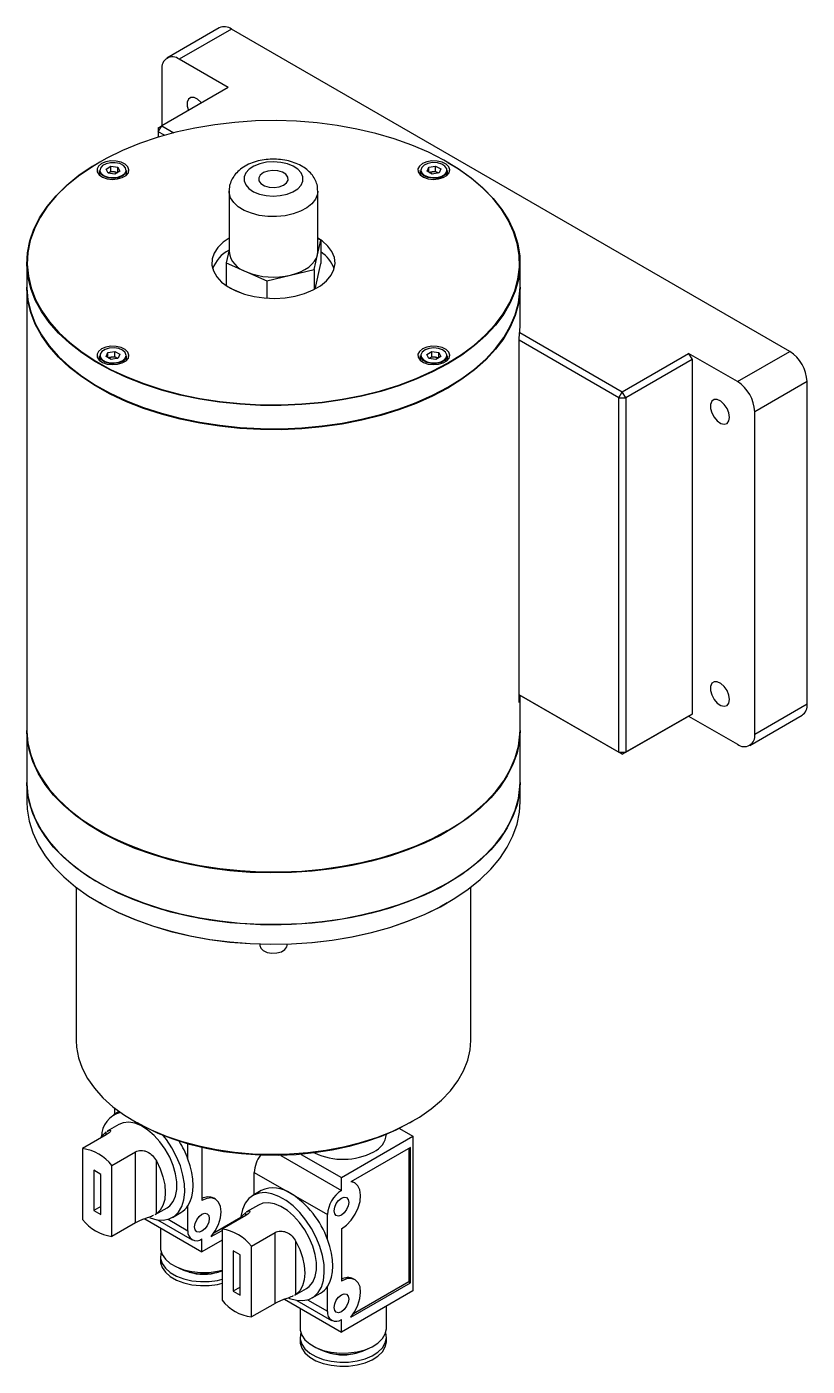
# Model space of a CAD drawing. Header units: millimetres. Extents: x 99 to 894, y 177 to 687.
# Drawn here: x 735.7 to 893.9, y 342.7 to 614.2 of the extents above; entities that cross this region are included whole.
import ezdxf

# ---------------------------------------------------------------- set-up
doc = ezdxf.new("R2010")
doc.units = ezdxf.units.MM

msp = doc.modelspace()

# ---------------------------------------------------------------- linework, layer by layer
at = {"color": 7, "linetype": 'Continuous', "lineweight": 25}
for p, q in [((774.717, 613.931), (764.111, 607.808)), ((777.217, 613.683), (766.611, 607.56)), ((890.354, 548.371), (777.217, 613.683)), ((763.075, 605.519), (763.075, 594.09)), ((776.51, 601.845), (766.611, 607.56)), ((776.51, 601.845), (763.075, 594.09)), ((762.368, 592.865), (763.075, 594.09)), ((762.368, 593.681), (763.075, 594.09)), ((762.368, 593.681), (762.368, 592.865)), ((763.592, 592.158), (762.368, 592.865)), ((762.368, 592.865), (762.368, 591.797)), ((763.075, 594.09), (765.519, 592.679)), ((750.412, 586.7), (750.341, 586.659)), ((821.064, 586.659), (820.993, 586.7)), ((750.426, 585.03), (750.426, 584.111)), ((751.774, 585.31), (752.773, 585.911)), ((752.177, 584.51), (751.774, 585.31)), ((753.579, 584.311), (752.177, 584.51)), ((752.202, 584.506), (752.273, 584.549)), ((752.273, 584.549), (752.207, 584.506)), ((752.273, 584.549), (752.773, 584.85)), ((752.773, 585.911), (754.174, 585.713)), ((752.773, 584.85), (752.773, 585.911)), ((752.773, 584.85), (753.474, 584.751)), ((753.474, 584.751), (754.149, 584.655)), ((754.577, 584.913), (753.579, 584.311)), ((754.174, 585.713), (754.577, 584.913)), ((754.174, 584.67), (754.174, 585.713)), ((755.926, 584.111), (755.926, 585.03)), ((815.479, 585.03), (815.479, 584.111)), ((816.843, 584.879), (817.188, 585.688)), ((817.885, 584.302), (816.843, 584.879)), ((817.188, 585.688), (818.574, 585.92)), ((817.188, 584.688), (817.188, 585.688)), ((817.273, 584.641), (817.881, 584.743)), ((817.881, 584.743), (818.574, 584.859)), ((819.271, 584.535), (817.885, 584.302)), ((818.574, 585.92), (819.615, 585.344)), ((818.574, 584.859), (818.574, 585.92)), ((818.574, 584.859), (819.094, 584.571)), ((819.179, 584.519), (819.094, 584.571)), ((819.094, 584.571), (819.186, 584.52)), ((819.615, 585.344), (819.271, 584.535)), ((820.979, 584.111), (820.979, 585.03)), ((776.822, 581.957), (776.707, 580.978)), ((776.703, 580.868), (776.703, 568.62)), ((794.703, 568.62), (794.703, 580.868)), ((794.63, 567.96), (795.289, 570.936)), ((795.289, 570.936), (794.703, 571.194)), ((795.289, 570.936), (795.289, 566.2)), ((776.703, 568.951), (776.116, 566.304)), ((793.97, 564.985), (794.63, 567.96)), ((794.63, 567.96), (794.703, 568.62)), ((735.703, 566.252), (735.703, 561.516)), ((776.116, 566.304), (776.116, 561.703)), ((776.116, 566.304), (780.249, 564.487)), ((789.176, 563.827), (793.97, 564.985)), ((793.97, 564.985), (793.97, 560.921)), ((794.138, 561.009), (795.289, 566.2)), ((835.703, 561.516), (835.703, 566.252)), ((780.249, 564.487), (784.383, 562.669)), ((784.383, 562.669), (789.176, 563.827)), ((784.383, 562.669), (784.383, 559.158)), ((735.703, 561.353), (735.703, 471.697)), ((776.805, 561.265), (779.603, 560.035)), ((835.703, 553.432), (835.703, 561.353)), ((835.528, 551.02), (835.703, 553.432)), ((835.656, 552.189), (856.413, 540.207)), ((752.134, 548.133), (753.52, 548.366)), ((753.52, 548.366), (754.562, 547.789)), ((753.52, 547.304), (753.52, 548.366)), ((816.828, 547.755), (817.827, 548.357)), ((817.827, 548.357), (819.228, 548.158)), ((817.827, 547.295), (817.827, 548.357)), ((835.528, 477.205), (835.528, 551.02)), ((855.706, 538.982), (835.528, 550.631)), ((879.748, 542.248), (890.354, 548.371)), ((750.426, 547.475), (750.426, 546.557)), ((751.79, 547.324), (752.134, 548.133)), ((752.832, 546.747), (751.79, 547.324)), ((752.134, 547.133), (752.134, 548.133)), ((752.219, 547.086), (752.827, 547.188)), ((752.827, 547.188), (753.52, 547.304)), ((754.218, 546.98), (752.832, 546.747)), ((753.52, 547.304), (754.041, 547.016)), ((754.125, 546.964), (754.041, 547.016)), ((754.041, 547.016), (754.132, 546.965)), ((754.562, 547.789), (754.218, 546.98)), ((755.926, 546.557), (755.926, 547.475)), ((815.479, 547.475), (815.479, 546.557)), ((815.589, 547.032), (815.479, 547.475)), ((817.231, 546.955), (816.828, 547.755)), ((818.632, 546.756), (817.231, 546.955)), ((817.256, 546.951), (817.327, 546.994)), ((817.327, 546.994), (817.26, 546.951)), ((817.327, 546.994), (817.827, 547.295)), ((817.827, 547.295), (818.527, 547.196)), ((818.527, 547.196), (819.203, 547.1)), ((819.631, 547.358), (818.632, 546.756)), ((819.228, 548.158), (819.631, 547.358)), ((819.228, 547.115), (819.228, 548.158)), ((820.979, 546.557), (820.979, 547.475)), ((856.413, 540.207), (869.848, 547.963)), ((870.555, 546.738), (857.12, 538.982)), ((879.748, 542.248), (869.848, 547.963)), ((869.848, 547.963), (870.555, 546.738)), ((870.555, 546.738), (870.555, 474.882)), ((750.341, 541.109), (750.412, 541.069)), ((820.993, 541.069), (821.064, 541.109)), ((855.706, 538.982), (856.413, 540.207)), ((857.12, 538.982), (856.413, 540.207)), ((893.89, 542.247), (883.283, 536.124)), ((893.89, 476.924), (893.89, 542.247)), ((855.706, 538.982), (857.12, 538.982)), ((855.706, 467.126), (855.706, 538.982)), ((857.12, 538.982), (857.12, 467.126)), ((883.283, 470.801), (883.283, 536.124)), ((835.528, 478.775), (855.706, 467.126)), ((856.413, 466.718), (835.528, 478.775)), ((835.528, 478.121), (835.575, 478.747)), ((835.677, 478.689), (835.528, 477.205)), ((835.703, 471.697), (835.703, 478.674)), ((883.283, 470.801), (893.89, 476.924)), ((869.848, 474.474), (856.413, 466.718)), ((857.12, 467.126), (870.555, 474.882)), ((870.555, 474.882), (869.848, 474.474)), ((869.848, 474.474), (879.748, 468.759)), ((882.248, 468.511), (892.854, 474.635)), ((735.703, 471.533), (735.703, 461.082)), ((835.703, 461.082), (835.703, 471.533)), ((855.706, 467.126), (857.12, 467.126)), ((856.413, 466.718), (855.706, 467.126)), ((856.413, 466.718), (857.12, 467.126)), ((735.703, 461), (735.703, 457.081)), ((835.703, 457.081), (835.703, 461)), ((750.341, 451.29), (750.412, 451.249)), ((820.993, 451.249), (821.064, 451.29)), ((745.703, 439.762), (745.703, 408.741)), ((750.341, 440.675), (750.412, 440.634)), ((820.993, 440.634), (821.064, 440.675)), ((825.703, 408.741), (825.703, 439.762)), ((750.341, 436.674), (750.483, 436.592)), ((820.922, 436.592), (821.064, 436.674)), ((782.953, 428.212), (782.953, 427.994)), ((788.453, 427.994), (788.453, 428.212)), ((754.437, 394.339), (753.257, 393.658)), ((753.529, 393.815), (753.529, 395.021)), ((754.382, 391.709), (751.976, 390.32)), ((757.414, 392.416), (758.121, 392.008)), ((811.227, 390.902), (813.987, 389.309)), ((813.284, 392.008), (813.991, 392.416)), ((751.797, 389.572), (747.024, 386.817)), ((799.491, 380.941), (813.987, 389.309)), ((813.987, 389.309), (813.987, 357.954)), ((747.024, 386.817), (747.024, 372.447)), ((752.963, 383.388), (757.736, 386.143)), ((757.736, 371.774), (757.736, 386.143)), ((768.378, 384.702), (768.378, 387.754)), ((771.207, 386.899), (771.357, 386.989)), ((771.207, 386.899), (771.207, 376.284)), ((791.339, 385.647), (799.491, 380.941)), ((813.492, 387.064), (801.39, 380.077)), ((813.138, 386.86), (813.138, 359.832)), ((813.492, 359.628), (813.492, 387.064)), ((752.963, 369.019), (752.963, 383.388)), ((761.979, 373.59), (761.979, 384.327)), ((787.194, 385.427), (799.491, 378.328)), ((750.701, 381.592), (749.287, 382.409)), ((749.287, 382.409), (749.287, 374.243)), ((750.701, 373.427), (750.701, 381.592)), ((781.813, 382.001), (789.238, 377.715)), ((781.813, 377.487), (781.813, 382.001)), ((799.491, 378.328), (799.491, 380.941)), ((802.241, 379.825), (801.887, 380.029)), ((783.239, 378.309), (781.542, 377.33)), ((789.238, 377.715), (796.663, 373.429)), ((750.701, 375.06), (749.287, 374.243)), ((761.725, 373.432), (764.131, 374.821)), ((768.378, 370.16), (768.378, 375.215)), ((773.957, 376.556), (773.603, 376.76)), ((782.666, 375.381), (780.26, 373.992)), ((749.287, 374.243), (750.701, 373.427)), ((759.639, 372.592), (771.207, 365.914)), ((761.979, 373.59), (761.716, 373.45)), ((762.195, 372.377), (769.207, 368.329)), ((765.256, 372.873), (766.953, 373.852)), ((779.093, 372.835), (773.632, 369.682)), ((780.081, 373.244), (775.308, 370.489)), ((796.663, 368.374), (796.663, 373.429)), ((757.736, 371.774), (752.963, 369.019)), ((762.81, 370.761), (762.81, 366.732)), ((773.106, 368.97), (775.308, 370.241)), ((775.308, 370.489), (775.308, 356.119)), ((781.248, 367.06), (786.021, 369.815)), ((786.021, 355.446), (786.021, 369.815)), ((799.491, 370.571), (799.491, 359.956)), ((771.207, 365.914), (771.207, 368.527)), ((775.308, 368.282), (771.207, 365.914)), ((781.248, 352.69), (781.248, 367.06)), ((790.263, 357.262), (790.263, 367.999)), ((762.81, 364.892), (762.81, 364.075)), ((778.985, 365.264), (777.571, 366.08)), ((777.571, 366.08), (777.571, 357.915)), ((778.985, 357.099), (778.985, 365.264)), ((778.985, 358.731), (777.571, 357.915)), ((790.01, 357.104), (792.416, 358.493)), ((796.663, 353.832), (796.663, 358.887)), ((801.39, 352.642), (813.492, 359.628)), ((802.241, 360.228), (801.887, 360.432)), ((813.138, 359.832), (801.916, 353.354)), ((813.138, 359.832), (813.492, 359.628)), ((777.571, 357.915), (778.985, 357.099)), ((787.923, 356.264), (799.491, 349.586)), ((790.263, 357.262), (790, 357.122)), ((790.48, 356.049), (797.491, 352.001)), ((793.541, 356.544), (795.238, 357.524)), ((813.987, 357.954), (799.491, 349.586)), ((786.021, 355.446), (781.248, 352.69)), ((791.095, 354.433), (791.095, 350.404)), ((808.595, 350.404), (808.595, 354.841)), ((799.491, 349.586), (799.491, 352.199)), ((791.095, 348.564), (791.095, 347.747)), ((808.595, 347.747), (808.595, 348.564))]:
    msp.add_line(p, q, dxfattribs=at)
at = {"color": 8, "linetype": 'Continuous', "lineweight": 25}
for p, q in [((751.797, 389.572), (751.797, 390.205)), ((764.348, 372.487), (768.378, 370.16)), ((780.081, 373.244), (780.081, 373.877)), ((792.632, 356.159), (796.663, 353.832))]:
    msp.add_line(p, q, dxfattribs=at)
at = {"color": 7, "linetype": 'Continuous', "lineweight": 25, "flags": 128}
for points in [[(771.121, 598.734), (771.013, 598.864), (770.326, 599.486), (769.614, 599.821), (768.974, 599.822), (768.493, 599.49), (768.235, 598.87), (768.235, 598.045), (768.463, 597.2)], [(820.987, 545.964), (823.816, 547.74), (826.377, 549.647), (828.654, 551.67), (830.628, 553.796), (832.288, 556.01), (833.621, 558.297), (834.618, 560.64), (835.272, 563.023), (835.578, 565.429), (835.534, 567.841), (835.141, 570.243), (834.401, 572.618), (833.319, 574.948), (831.903, 577.218), (830.164, 579.412), (828.112, 581.514), (825.763, 583.509), (823.133, 585.384), (820.24, 587.125), (817.106, 588.721), (813.75, 590.159), (810.199, 591.431), (806.475, 592.526), (802.606, 593.437), (798.618, 594.159), (794.539, 594.685), (790.399, 595.013), (786.225, 595.139), (782.048, 595.063), (777.896, 594.786), (773.8, 594.309), (769.786, 593.636), (765.885, 592.771), (762.122, 591.721), (758.525, 590.493), (755.118, 589.096), (751.926, 587.538), (748.971, 585.832), (746.274, 583.99), (743.853, 582.023), (741.725, 579.946), (739.907, 577.774), (738.409, 575.522), (737.243, 573.205), (736.417, 570.84), (735.937, 568.444), (735.805, 566.032), (736.024, 563.623), (736.591, 561.233), (737.503, 558.878), (738.753, 556.576), (740.332, 554.342), (742.229, 552.193), (744.431, 550.142), (746.923, 548.205), (749.687, 546.396), (752.703, 544.726), (755.951, 543.207), (759.407, 541.851), (763.048, 540.667), (766.848, 539.663), (770.78, 538.845), (774.817, 538.221), (778.93, 537.794), (783.091, 537.567), (787.27, 537.541), (791.438, 537.718), (795.566, 538.095), (799.624, 538.671), (803.585, 539.441), (807.421, 540.399), (811.104, 541.539), (814.609, 542.853), (817.911, 544.331), (820.987, 545.964)], [(821.058, 545.842), (817.975, 544.206), (814.667, 542.724), (811.155, 541.407), (807.464, 540.265), (803.621, 539.305), (799.652, 538.534), (795.585, 537.957), (791.449, 537.579), (787.273, 537.402), (783.086, 537.427), (778.917, 537.655), (774.795, 538.083), (770.75, 538.709), (766.81, 539.527), (763.003, 540.534), (759.355, 541.721), (755.891, 543.079), (752.637, 544.601), (749.615, 546.274), (746.845, 548.087), (744.349, 550.028), (742.142, 552.083), (740.241, 554.236), (738.658, 556.475), (737.406, 558.782), (736.493, 561.141), (735.924, 563.536), (735.705, 565.95), (735.837, 568.366), (736.318, 570.768), (737.146, 573.137), (738.314, 575.459), (739.815, 577.716), (741.637, 579.892), (743.769, 581.973), (746.195, 583.943), (748.898, 585.79), (750.341, 586.659)], [(750.878, 586.438), (750.256, 585.935), (749.951, 585.343), (749.995, 584.726), (750.384, 584.151), (751.075, 583.68), (751.994, 583.363), (753.041, 583.237), (754.103, 583.313), (755.064, 583.584), (755.821, 584.021), (756.291, 584.576), (756.423, 585.189), (756.203, 585.793), (755.656, 586.324), (754.839, 586.723), (753.843, 586.947), (752.774, 586.973), (751.748, 586.797), (750.878, 586.438)], [(755.72, 585.538), (755.281, 586.04), (754.558, 586.416), (753.648, 586.617), (752.674, 586.613), (751.768, 586.407), (751.052, 586.026), (750.623, 585.521), (750.538, 584.961), (750.81, 584.422), (751.402, 583.975), (752.232, 583.682), (753.191, 583.581), (754.147, 583.688), (754.972, 583.987), (755.554, 584.437), (755.816, 584.979), (755.72, 585.538)], [(779.751, 583.758), (779.742, 582.923), (780.079, 582.111), (780.743, 581.369), (781.695, 580.74), (782.88, 580.261), (784.229, 579.96), (785.664, 579.854), (787.101, 579.95), (788.456, 580.241), (789.652, 580.71), (790.618, 581.332), (791.299, 582.069), (791.654, 582.878), (791.663, 583.713), (791.326, 584.525), (790.662, 585.267), (789.71, 585.896), (788.525, 586.374), (787.176, 586.676), (785.741, 586.782), (784.304, 586.686), (782.949, 586.395), (781.753, 585.925), (780.787, 585.304), (780.106, 584.567), (779.751, 583.758)], [(815.931, 586.438), (815.31, 585.935), (815.004, 585.343), (815.049, 584.726), (815.438, 584.151), (816.129, 583.68), (817.048, 583.363), (818.095, 583.237), (819.157, 583.313), (820.118, 583.584), (820.874, 584.021), (821.344, 584.576), (821.477, 585.189), (821.257, 585.793), (820.709, 586.324), (819.893, 586.723), (818.896, 586.947), (817.827, 586.973), (816.802, 586.797), (815.931, 586.438)], [(818.969, 583.642), (819.838, 583.896), (820.49, 584.313), (820.837, 584.839), (820.832, 585.401), (820.475, 585.924), (819.814, 586.337), (818.94, 586.585), (817.97, 586.634), (817.035, 586.477), (816.261, 586.135), (815.753, 585.656), (815.579, 585.103), (815.764, 584.55), (816.281, 584.074), (817.062, 583.738), (818, 583.587), (818.969, 583.642)], [(821.064, 586.659), (823.208, 585.341), (825.843, 583.462), (828.197, 581.462), (830.253, 579.356), (831.996, 577.158), (833.415, 574.884), (834.498, 572.549), (835.24, 570.17), (835.634, 567.763), (835.678, 565.346), (835.371, 562.935), (834.716, 560.547), (833.717, 558.199), (832.382, 555.908), (830.718, 553.689), (828.74, 551.559), (826.459, 549.532), (823.892, 547.621), (821.058, 545.842)], [(755.926, 585.03), (755.915, 584.892), (755.644, 584.33), (755.04, 583.862), (754.184, 583.553), (753.191, 583.442), (752.197, 583.546), (751.335, 583.85), (750.721, 584.314), (750.439, 584.874), (750.426, 585.03)], [(782.727, 583.538), (782.776, 582.937), (783.178, 582.382), (783.885, 581.94), (784.811, 581.664), (785.844, 581.588), (786.861, 581.72), (787.737, 582.045), (788.369, 582.524), (788.678, 583.098), (788.629, 583.699), (788.227, 584.254), (787.52, 584.696), (786.594, 584.971), (785.561, 585.048), (784.545, 584.916), (783.668, 584.591), (783.037, 584.112), (782.727, 583.538)], [(818.997, 583.505), (817.991, 583.448), (817.018, 583.604), (816.208, 583.953), (815.671, 584.448), (815.479, 585.021), (815.479, 585.03)], [(820.979, 585.03), (820.935, 584.747), (820.576, 584.202), (819.899, 583.768), (818.997, 583.505)], [(776.703, 571.342), (775.497, 570.501), (774.424, 569.445), (773.675, 568.3), (773.273, 567.098), (773.228, 565.875), (773.542, 564.664), (774.205, 563.502), (775.2, 562.421), (776.497, 561.452), (778.058, 560.624), (779.839, 559.961), (781.789, 559.48), (783.852, 559.197), (785.968, 559.119), (788.076, 559.249), (790.116, 559.582), (792.029, 560.11), (793.76, 560.817), (795.259, 561.682), (796.483, 562.682), (797.397, 563.786), (797.975, 564.964), (798.2, 566.181), (798.065, 567.402), (797.574, 568.593), (796.742, 569.719), (795.592, 570.747), (794.703, 571.342)], [(789.176, 563.827), (790.23, 564.13), (791.207, 564.51), (792.089, 564.96), (792.862, 565.472), (793.513, 566.039), (794.03, 566.649), (794.404, 567.293), (794.63, 567.96)], [(735.703, 561.516), (735.705, 561.214), (735.924, 558.8), (736.493, 556.405), (737.406, 554.046), (738.658, 551.739), (740.241, 549.501), (742.142, 547.347), (744.349, 545.292), (746.845, 543.351), (749.615, 541.538), (752.637, 539.865), (755.891, 538.343), (759.355, 536.985), (763.003, 535.798), (766.81, 534.792), (770.75, 533.973), (774.795, 533.347), (778.917, 532.919), (783.086, 532.691), (787.273, 532.666), (791.449, 532.843), (795.585, 533.221), (799.652, 533.798), (803.621, 534.569), (807.464, 535.529), (811.155, 536.671), (814.667, 537.988), (817.975, 539.47), (821.058, 541.106)], [(821.058, 540.943), (817.975, 539.306), (814.667, 537.825), (811.155, 536.508), (807.464, 535.366), (803.621, 534.406), (799.652, 533.635), (795.585, 533.058), (791.449, 532.68), (787.273, 532.503), (783.086, 532.528), (778.917, 532.756), (774.795, 533.184), (770.75, 533.809), (766.81, 534.628), (763.003, 535.635), (759.355, 536.821), (755.891, 538.18), (752.637, 539.701), (749.615, 541.375), (746.845, 543.188), (744.349, 545.129), (742.142, 547.183), (740.241, 549.337), (738.658, 551.575), (737.406, 553.882), (736.493, 556.241), (735.924, 558.637), (735.705, 561.051), (735.703, 561.353)], [(821.058, 541.106), (823.892, 542.886), (826.459, 544.796), (828.74, 546.823), (830.718, 548.954), (832.382, 551.172), (833.717, 553.463), (834.716, 555.811), (835.371, 558.199), (835.678, 560.61), (835.703, 561.516)], [(835.703, 561.353), (835.678, 560.446), (835.371, 558.035), (834.716, 555.648), (833.717, 553.3), (832.382, 551.009), (830.718, 548.79), (828.74, 546.66), (826.459, 544.632), (823.892, 542.722), (821.058, 540.943)], [(750.878, 548.883), (750.256, 548.38), (749.951, 547.789), (749.995, 547.171), (750.384, 546.596), (751.075, 546.125), (751.994, 545.809), (753.041, 545.682), (754.103, 545.758), (755.064, 546.03), (755.821, 546.466), (756.291, 547.021), (756.423, 547.634), (756.203, 548.238), (755.656, 548.769), (754.839, 549.168), (753.843, 549.393), (752.774, 549.418), (751.748, 549.242), (750.878, 548.883)], [(752.436, 549.025), (751.567, 548.772), (750.915, 548.354), (750.568, 547.829), (750.574, 547.267), (750.931, 546.744), (751.591, 546.33), (752.465, 546.083), (753.435, 546.034), (754.37, 546.191), (755.144, 546.532), (755.652, 547.012), (755.826, 547.565), (755.641, 548.117), (755.124, 548.593), (754.343, 548.93), (753.405, 549.081), (752.436, 549.025)], [(815.931, 548.883), (815.31, 548.38), (815.004, 547.789), (815.049, 547.171), (815.438, 546.596), (816.129, 546.125), (817.048, 545.809), (818.095, 545.682), (819.157, 545.758), (820.118, 546.03), (820.874, 546.466), (821.344, 547.021), (821.477, 547.634), (821.257, 548.238), (820.709, 548.769), (819.893, 549.168), (818.896, 549.393), (817.827, 549.418), (816.802, 549.242), (815.931, 548.883)], [(815.685, 547.129), (816.124, 546.628), (816.847, 546.251), (817.757, 546.051), (818.731, 546.054), (819.637, 546.26), (820.353, 546.641), (820.782, 547.146), (820.867, 547.706), (820.595, 548.246), (820.004, 548.693), (819.173, 548.986), (818.214, 549.086), (817.258, 548.98), (816.433, 548.681), (815.851, 548.231), (815.589, 547.689), (815.685, 547.129)], [(755.926, 547.475), (755.746, 546.91), (755.218, 546.412), (754.415, 546.058), (753.445, 545.895), (752.438, 545.945), (751.531, 546.202), (750.846, 546.631), (750.475, 547.174), (750.426, 547.475)], [(820.979, 547.475), (820.879, 547.049), (820.433, 546.525), (819.69, 546.13), (818.75, 545.916), (817.74, 545.913), (816.795, 546.12), (816.044, 546.511), (815.589, 547.032)], [(750.412, 541.069), (752.703, 539.826), (755.951, 538.308), (759.407, 536.952), (763.048, 535.768), (766.848, 534.763), (770.78, 533.946), (774.817, 533.322), (778.93, 532.894), (783.091, 532.667), (787.27, 532.642), (791.438, 532.819), (795.566, 533.196), (799.624, 533.772), (803.585, 534.541), (807.421, 535.499), (811.104, 536.639), (814.609, 537.953), (817.911, 539.432), (820.987, 541.065)], [(820.987, 541.065), (817.911, 539.432), (814.609, 537.953), (811.104, 536.639), (807.421, 535.499), (803.585, 534.541), (799.624, 533.772), (795.566, 533.196), (791.438, 532.819), (787.27, 532.642), (783.091, 532.667), (778.93, 532.894), (774.817, 533.322), (770.78, 533.946), (766.848, 534.763), (763.048, 535.768), (759.407, 536.952), (755.951, 538.308), (752.703, 539.826), (750.412, 541.069)], [(878.157, 535.001), (878.025, 535.888), (877.649, 536.806), (877.079, 537.633), (876.392, 538.256), (875.68, 538.59), (875.04, 538.592), (874.559, 538.26), (874.301, 537.639), (874.301, 536.814), (874.559, 535.896), (875.04, 535.008), (875.68, 534.271), (876.392, 533.784), (877.079, 533.613), (877.649, 533.781), (878.025, 534.265), (878.157, 535.001)], [(878.157, 477.843), (878.025, 478.73), (877.649, 479.649), (877.079, 480.475), (876.392, 481.098), (875.68, 481.432), (875.04, 481.434), (874.559, 481.102), (874.301, 480.481), (874.301, 479.656), (874.559, 478.738), (875.04, 477.85), (875.68, 477.113), (876.392, 476.626), (877.079, 476.455), (877.649, 476.623), (878.025, 477.108), (878.157, 477.843)], [(735.703, 471.697), (735.705, 471.394), (735.924, 468.98), (736.493, 466.585), (737.406, 464.226), (738.658, 461.919), (740.241, 459.681), (742.142, 457.527), (744.349, 455.473), (746.845, 453.532), (749.615, 451.718), (752.637, 450.045), (755.891, 448.524), (759.355, 447.165), (763.003, 445.978), (766.81, 444.972), (770.75, 444.153), (774.795, 443.528), (778.917, 443.099), (783.086, 442.872), (787.273, 442.847), (791.449, 443.024), (795.585, 443.402), (799.652, 443.978), (803.621, 444.75), (807.464, 445.71), (811.155, 446.852), (814.667, 448.169), (817.975, 449.65), (821.058, 451.287)], [(835.703, 471.533), (835.568, 469.419), (835.087, 467.018), (834.259, 464.648), (833.091, 462.327), (831.59, 460.07), (829.768, 457.894), (827.636, 455.813), (825.21, 453.842), (822.507, 451.996), (819.546, 450.286), (816.348, 448.726), (812.934, 447.326), (809.33, 446.095), (805.56, 445.043), (801.651, 444.177), (797.629, 443.502), (793.524, 443.024), (789.364, 442.747), (785.179, 442.671), (780.997, 442.797), (776.848, 443.125), (772.762, 443.653), (768.766, 444.375), (764.888, 445.289), (761.157, 446.386), (757.598, 447.66), (754.237, 449.102), (751.095, 450.7), (748.197, 452.445), (745.562, 454.324), (743.208, 456.323), (741.152, 458.429), (739.409, 460.627), (737.991, 462.902), (736.907, 465.237), (736.165, 467.616), (735.771, 470.023), (735.703, 471.533)], [(821.058, 451.287), (823.892, 453.066), (826.459, 454.976), (828.74, 457.004), (830.718, 459.134), (832.382, 461.353), (833.717, 463.644), (834.716, 465.991), (835.371, 468.379), (835.678, 470.79), (835.703, 471.697)], [(735.703, 461.082), (735.705, 460.779), (735.924, 458.365), (736.493, 455.97), (737.406, 453.611), (738.658, 451.304), (740.241, 449.066), (742.142, 446.912), (744.349, 444.858), (746.845, 442.917), (749.615, 441.103), (752.637, 439.43), (755.891, 437.909), (759.355, 436.55), (763.003, 435.363), (766.81, 434.357), (770.75, 433.538), (774.795, 432.912), (778.917, 432.484), (783.086, 432.257), (787.273, 432.232), (791.449, 432.409), (795.585, 432.787), (799.652, 433.363), (803.621, 434.134), (807.464, 435.095), (811.155, 436.237), (814.667, 437.554), (817.975, 439.035), (821.058, 440.672)], [(835.703, 461), (835.568, 458.886), (835.087, 456.485), (834.259, 454.115), (833.091, 451.794), (831.59, 449.537), (829.768, 447.36), (827.636, 445.279), (825.21, 443.309), (822.507, 441.462), (819.546, 439.753), (816.348, 438.193), (812.934, 436.792), (809.33, 435.562), (805.56, 434.51), (801.651, 433.643), (797.629, 432.969), (793.524, 432.491), (789.364, 432.213), (785.179, 432.137), (780.997, 432.264), (776.848, 432.592), (772.762, 433.119), (768.766, 433.842), (764.888, 434.756), (761.157, 435.853), (757.598, 437.127), (754.237, 438.568), (751.095, 440.167), (748.197, 441.912), (745.562, 443.79), (743.208, 445.79), (741.152, 447.896), (739.409, 450.094), (737.991, 452.368), (736.907, 454.703), (736.165, 457.083), (735.771, 459.489), (735.703, 461)], [(821.058, 440.672), (823.892, 442.451), (826.459, 444.361), (828.74, 446.389), (830.718, 448.519), (832.382, 450.738), (833.717, 453.029), (834.716, 455.376), (835.371, 457.764), (835.678, 460.175), (835.703, 461.082)], [(735.703, 457.081), (735.771, 455.57), (736.165, 453.163), (736.907, 450.784), (737.991, 448.449), (739.409, 446.175), (741.152, 443.977), (743.208, 441.87), (745.562, 439.871), (748.197, 437.992), (751.095, 436.248), (754.237, 434.649), (757.598, 433.207), (761.157, 431.934), (764.888, 430.836), (768.766, 429.923), (772.762, 429.2), (776.848, 428.672), (780.997, 428.344), (785.179, 428.218), (789.364, 428.294), (793.524, 428.572), (797.629, 429.049), (801.651, 429.724), (805.56, 430.59), (809.33, 431.642), (812.934, 432.873), (816.348, 434.273), (819.546, 435.834), (822.507, 437.543), (825.21, 439.389), (827.636, 441.36), (829.768, 443.441), (831.59, 445.617), (833.091, 447.874), (834.259, 450.196), (835.087, 452.565), (835.568, 454.967), (835.703, 457.081)], [(750.412, 451.249), (751.165, 450.824), (754.299, 449.228), (757.655, 447.79), (761.206, 446.518), (764.93, 445.423), (768.8, 444.511), (772.787, 443.79), (776.866, 443.264), (781.007, 442.936), (785.18, 442.81), (789.357, 442.886), (793.509, 443.163), (797.605, 443.64), (801.619, 444.313), (805.52, 445.178), (809.283, 446.228), (812.88, 447.456), (816.287, 448.853), (819.479, 450.411), (820.993, 451.249)], [(820.987, 451.246), (817.911, 449.613), (814.609, 448.134), (811.104, 446.82), (807.421, 445.68), (803.585, 444.722), (799.624, 443.952), (795.566, 443.377), (791.438, 442.999), (787.27, 442.823), (783.091, 442.848), (778.93, 443.075), (774.817, 443.502), (770.78, 444.127), (766.848, 444.944), (763.048, 445.948), (759.407, 447.133), (755.951, 448.489), (752.703, 450.007), (750.412, 451.249)], [(820.987, 440.631), (817.911, 438.998), (814.609, 437.519), (811.104, 436.205), (807.421, 435.065), (803.585, 434.107), (799.624, 433.337), (795.566, 432.762), (791.438, 432.384), (787.27, 432.208), (783.091, 432.233), (778.93, 432.46), (774.817, 432.887), (770.78, 433.512), (766.848, 434.329), (763.048, 435.333), (759.407, 436.518), (755.951, 437.874), (752.703, 439.392), (750.412, 440.634)], [(820.922, 436.592), (819.411, 435.755), (816.225, 434.201), (812.826, 432.806), (809.236, 431.581), (805.481, 430.533), (801.587, 429.67), (797.582, 428.998), (793.493, 428.522), (789.35, 428.246), (785.181, 428.17), (781.016, 428.296), (776.884, 428.623), (772.813, 429.148), (768.833, 429.868), (764.972, 430.778), (761.256, 431.871), (757.711, 433.14), (754.362, 434.575), (751.234, 436.168), (750.483, 436.592)], [(782.953, 427.994), (783.124, 427.442), (783.644, 426.942), (784.441, 426.583), (785.409, 426.416), (786.417, 426.461), (787.328, 426.714), (788.02, 427.139), (788.398, 427.68), (788.453, 427.994)], [(745.703, 408.741), (745.771, 407.389), (746.166, 405.236), (746.908, 403.114), (747.992, 401.042), (749.406, 399.037), (751.14, 397.118), (753.177, 395.3), (755.5, 393.601), (758.089, 392.035), (760.92, 390.616), (763.969, 389.356), (767.209, 388.266), (770.612, 387.356), (774.147, 386.634), (777.784, 386.107), (781.49, 385.778), (785.234, 385.652), (788.981, 385.728), (792.7, 386.006), (796.357, 386.484), (799.92, 387.158), (803.359, 388.021), (806.642, 389.067), (809.742, 390.285), (812.63, 391.666), (815.281, 393.197), (817.673, 394.864), (819.784, 396.653), (821.595, 398.549), (823.09, 400.534), (824.257, 402.591), (825.086, 404.702), (825.568, 406.849), (825.703, 408.741)], [(764.131, 374.821), (764.676, 375.215), (765.385, 376.08), (765.872, 377.203), (766.12, 378.546), (766.12, 380.06), (765.872, 381.689), (765.385, 383.376), (764.676, 385.058), (763.772, 386.676), (762.704, 388.17), (761.512, 389.487), (760.238, 390.579), (758.929, 391.407), (757.631, 391.94), (756.393, 392.16), (755.258, 392.059), (754.382, 391.709)], [(813.284, 392.008), (813.28, 392.005), (810.533, 390.564), (807.562, 389.28), (804.393, 388.165), (801.055, 387.228), (797.578, 386.48), (793.993, 385.925), (790.333, 385.57), (786.631, 385.417), (782.92, 385.468), (779.235, 385.722), (775.609, 386.178), (772.073, 386.83), (768.662, 387.674), (765.404, 388.7), (762.331, 389.901), (759.469, 391.265), (758.121, 392.008)], [(750.667, 388.92), (751.029, 389.475), (751.797, 390.205)], [(760.636, 372.801), (760.691, 372.78), (762.084, 372.395), (763.395, 372.322), (764.587, 372.564), (765.626, 373.114), (766.482, 373.957), (767.13, 375.067), (767.552, 376.412), (767.734, 377.955), (767.673, 379.651), (767.37, 381.451), (766.833, 383.303), (766.079, 385.153), (765.128, 386.95), (764.008, 388.64), (763.362, 389.471)], [(761.979, 384.327), (762.747, 382.71), (763.316, 381.066), (763.665, 379.45), (763.782, 377.918), (763.665, 376.521), (763.316, 375.308), (762.747, 374.32), (761.979, 373.59)], [(768.378, 375.215), (768.837, 376.069), (769.17, 377.052), (769.371, 378.151), (769.439, 379.346), (769.371, 380.62), (769.17, 381.952), (768.837, 383.32), (768.378, 384.702)], [(799.491, 370.571), (800.503, 371.31), (801.445, 372.307), (802.252, 373.493), (802.87, 374.788), (803.254, 376.102), (803.38, 377.343), (803.238, 378.428), (802.838, 379.281), (802.207, 379.844), (801.39, 380.077)], [(801.562, 380.177), (801.854, 380.048), (801.887, 380.029)], [(788.92, 356.473), (788.975, 356.452), (790.368, 356.066), (791.679, 355.994), (792.872, 356.236), (793.911, 356.786), (794.766, 357.628), (795.414, 358.738), (795.836, 360.084), (796.019, 361.627), (795.958, 363.323), (795.654, 365.123), (795.118, 366.974), (794.363, 368.825), (793.412, 370.622), (792.293, 372.312), (791.036, 373.848), (789.679, 375.185), (788.261, 376.285), (786.821, 377.116), (785.403, 377.654), (784.046, 377.883), (782.789, 377.798), (781.67, 377.401), (780.719, 376.702), (779.964, 375.722), (779.428, 374.49), (779.124, 373.04), (779.103, 372.84)], [(773.106, 368.97), (773.923, 370.147), (774.554, 371.438), (774.954, 372.753), (775.096, 374.002), (774.97, 375.099), (774.585, 375.968), (773.968, 376.55), (773.161, 376.804), (772.219, 376.713), (771.207, 376.284)], [(792.416, 358.493), (792.96, 358.887), (793.669, 359.751), (794.156, 360.875), (794.404, 362.218), (794.404, 363.732), (794.156, 365.361), (793.669, 367.048), (792.96, 368.73), (792.056, 370.347), (790.988, 371.842), (789.796, 373.159), (788.522, 374.251), (787.213, 375.079), (785.916, 375.612), (784.677, 375.832), (783.542, 375.731), (782.666, 375.381)], [(799.491, 373.347), (798.923, 373.15), (798.441, 373.243), (798.119, 373.614), (798.006, 374.205), (798.119, 374.926), (798.441, 375.668), (798.923, 376.318), (799.491, 376.777), (800.059, 376.974), (800.541, 376.881), (800.863, 376.51), (800.976, 375.919), (800.863, 375.198), (800.541, 374.456), (800.059, 373.806), (799.491, 373.347)], [(771.207, 370.078), (770.639, 369.881), (770.157, 369.974), (769.835, 370.345), (769.722, 370.936), (769.835, 371.657), (770.157, 372.399), (770.639, 373.049), (771.207, 373.508), (771.775, 373.705), (772.257, 373.612), (772.579, 373.241), (772.692, 372.65), (772.579, 371.929), (772.257, 371.187), (771.775, 370.537), (771.207, 370.078)], [(778.951, 372.592), (779.313, 373.147), (780.081, 373.877)], [(762.81, 366.732), (762.836, 366.349), (763.148, 365.343), (763.805, 364.394), (764.779, 363.54), (766.031, 362.818), (767.509, 362.255), (769.153, 361.876), (770.896, 361.696), (772.666, 361.722), (774.39, 361.953), (775.308, 362.168)], [(790.263, 367.999), (791.032, 366.382), (791.6, 364.738), (791.949, 363.122), (792.066, 361.59), (791.949, 360.193), (791.6, 358.98), (791.032, 357.992), (790.263, 357.262)], [(796.663, 358.887), (797.121, 359.74), (797.454, 360.724), (797.656, 361.823), (797.723, 363.018), (797.656, 364.292), (797.454, 365.623), (797.121, 366.991), (796.663, 368.374)], [(762.81, 364.075), (762.836, 363.692), (763.148, 362.686), (763.805, 361.737), (764.779, 360.883), (766.031, 360.161), (767.509, 359.598), (769.153, 359.219), (770.896, 359.039), (772.666, 359.065), (774.39, 359.296), (775.308, 359.511)], [(762.957, 365.812), (762.881, 365.53), (762.836, 364.508), (763.148, 363.502), (763.805, 362.553), (764.779, 361.7), (766.031, 360.977), (767.509, 360.415), (769.153, 360.036), (770.896, 359.855), (772.666, 359.881), (774.39, 360.112), (775.308, 360.327)], [(801.39, 352.642), (802.207, 353.819), (802.838, 355.109), (803.238, 356.424), (803.38, 357.673), (803.254, 358.77), (802.87, 359.64), (802.252, 360.222), (801.445, 360.476), (800.503, 360.385), (799.491, 359.956)], [(799.491, 353.75), (798.923, 353.553), (798.441, 353.646), (798.119, 354.017), (798.006, 354.608), (798.119, 355.329), (798.441, 356.071), (798.923, 356.721), (799.491, 357.18), (800.059, 357.377), (800.541, 357.284), (800.863, 356.913), (800.976, 356.322), (800.863, 355.601), (800.541, 354.859), (800.059, 354.209), (799.491, 353.75)], [(791.095, 350.404), (791.12, 350.021), (791.432, 349.015), (792.089, 348.065), (793.063, 347.212), (794.315, 346.489), (795.793, 345.927), (797.438, 345.548), (799.18, 345.368), (800.95, 345.393), (802.675, 345.624), (804.284, 346.051), (805.711, 346.656), (806.897, 347.414), (807.796, 348.295), (808.368, 349.262), (808.592, 350.276), (808.595, 350.404)], [(791.095, 347.747), (791.12, 347.364), (791.432, 346.358), (792.089, 345.408), (793.063, 344.555), (794.315, 343.832), (795.793, 343.27), (797.438, 342.891), (799.18, 342.71), (800.95, 342.736), (802.675, 342.967), (804.284, 343.394), (805.711, 343.999), (806.897, 344.757), (807.796, 345.638), (808.368, 346.605), (808.592, 347.619), (808.595, 347.747)], [(791.241, 349.484), (791.165, 349.202), (791.12, 348.18), (791.432, 347.174), (792.089, 346.225), (793.063, 345.372), (794.315, 344.649), (795.793, 344.086), (797.438, 343.707), (799.18, 343.527), (800.95, 343.553), (802.675, 343.784), (804.284, 344.211), (805.711, 344.816), (806.897, 345.574), (807.796, 346.455), (808.368, 347.422), (808.592, 348.436), (808.457, 349.455), (808.448, 349.484)]]:
    msp.add_lwpolyline(points, dxfattribs=at)
at = {"color": 8, "linetype": 'Continuous', "lineweight": 25, "flags": 128}
msp.add_lwpolyline([(794.703, 580.868), (794.63, 580.209), (794.235, 579.216), (793.513, 578.287), (792.49, 577.457), (791.207, 576.758), (789.712, 576.217), (788.063, 575.855), (786.323, 575.685), (784.56, 575.715), (782.84, 575.942), (781.231, 576.359), (779.793, 576.95), (778.582, 577.691), (777.645, 578.554), (777.018, 579.506), (776.724, 580.51), (776.703, 580.936)], dxfattribs=at)
at = {"color": 7, "linetype": 'Continuous', "lineweight": 25}
for centre, radius, start, end in [((775.753, 611.639), 2.515, 54.38242, 114.30712), ((765.23, 605.868), 2.184, 50.79671, -170.78596), ((753.171, 582.878), 1.897, 80.81777, 118.23482), ((753.26, 583.091), 1.674, 62.8297, 82.66897), ((818.13, 583.131), 1.631, 98.79795, 117.28798), ((818.229, 582.835), 1.939, 63.50299, 100.36669), ((779.903, 562.738), 6.937, 117.47246, 160.0096), ((781.572, 569.21), 4.905, -173.09282, -105.64074), ((791.617, 562.771), 6.817, 20.05705, 57.40781), ((785.733, 577.96), 14.547, -112.14594, -76.30661), ((886.214, 541.898), 7.684, 2.60548, 57.39452), ((753.076, 545.577), 1.631, 98.79795, 117.28798), ((753.176, 545.281), 1.939, 63.50299, 100.36669), ((818.225, 545.323), 1.897, 80.81777, 118.23482), ((818.314, 545.536), 1.674, 62.8297, 82.66897), ((875.607, 535.775), 7.684, 2.60548, 57.39452), ((891.511, 476.621), 2.398, -55.94365, 7.25583), ((881.128, 470.451), 2.184, -129.20329, 9.21404), ((756.017, 389.135), 5.197, 104.82314, 179.51028), ((749.237, 377.478), 20.459, 20.67842, 31.92051), ((804.238, 390.138), 4.377, -65.80289, -5.51725), ((745.847, 377.919), 8.976, 37.54127, 82.4641), ((787.927, 381.719), 6.12, 142.30288, 177.35848), ((799.825, 398.174), 13.536, -115.25489, -62.70701), ((785.722, 372.796), 6.047, 54.444, 114.24555), ((779.268, 362.169), 18.469, 19.63226, 57.3263), ((802.804, 373.15), 6.147, 122.60548, 177.39452), ((764.829, 377.501), 4.222, -59.78532, -32.77658), ((772.489, 374.385), 2.624, 64.88528, 119.26328), ((754.141, 377.917), 8.976, -142.45873, -97.5359), ((770.103, 369.881), 1.747, 170.78596, -50.79671), ((774.131, 361.591), 8.976, 37.54127, 82.4641), ((771.593, 372.863), 11.451, -116.73201, -71.07195), ((771.56, 371.346), 9.998, -107.2751, -72.7249), ((793.113, 361.173), 4.222, -59.78532, -32.77658), ((800.774, 358.057), 2.624, 64.88528, 119.26328), ((782.425, 361.588), 8.976, -142.45873, -97.5359), ((798.387, 353.552), 1.747, 170.78596, -50.79671), ((799.845, 356.338), 11.261, -117.03154, -62.96846), ((799.845, 355.018), 9.998, -107.2751, -72.7249)]:
    msp.add_arc(centre, radius, start, end, dxfattribs=at)
at = {"color": 7, "linetype": 'Continuous', "lineweight": 25, "extrusion": (0, 0, 2.5)}
for points, knots in [([(794.677, 580.868), (794.668, 581.204), (794.647, 581.948), (794.257, 583.044), (793.62, 584.102), (792.742, 585.038), (791.638, 585.848), (790.311, 586.512), (788.8, 586.999), (787.17, 587.287), (785.488, 587.365), (783.807, 587.233), (782.175, 586.886), (780.635, 586.319), (779.306, 585.554), (778.235, 584.632), (777.454, 583.617), (777.013, 582.701), (776.868, 582.135), (776.822, 581.957)], [0, 0, 0, 0, 0.04518563, 0.10028563, 0.15528191, 0.21212588, 0.27223052, 0.33579158, 0.40145486, 0.46730487, 0.53298491, 0.59884211, 0.66534807, 0.7331069, 0.8026456, 0.86346122, 0.92088574, 0.97523045, 1, 1, 1, 1]), ([(751.986, 390.303), (752.12, 390.38), (752.456, 390.575), (752.687, 390.518), (752.676, 390.324), (752.527, 390.108), (752.243, 389.849), (751.946, 389.665), (751.797, 389.572)], [0, 0, 0, 0, 0.1809428, 0.4532551, 0.5893568, 0.726157, 0.8624041, 1, 1, 1, 1]), ([(757.736, 386.143), (757.905, 386.223), (758.243, 386.383), (758.853, 386.455), (759.487, 386.391), (760.318, 386.115), (761.258, 385.46), (761.739, 384.704), (761.979, 384.327)], [0, 0, 0, 0, 0.1251364, 0.2506323, 0.3760922, 0.5012727, 0.7512478, 1, 1, 1, 1]), ([(761.411, 373.287), (761.341, 373.248), (761.017, 373.067), (760.312, 372.831), (759.489, 372.541), (758.855, 372.305), (758.246, 372.049), (757.907, 371.866), (757.736, 371.774)], [0, 0, 0, 0, 0.0850068, 0.389215, 0.5412583, 0.6940818, 0.8462876, 1, 1, 1, 1]), ([(780.27, 373.975), (780.404, 374.052), (780.741, 374.246), (780.971, 374.19), (780.96, 373.996), (780.811, 373.78), (780.527, 373.521), (780.23, 373.337), (780.081, 373.244)], [0, 0, 0, 0, 0.1809428, 0.4532551, 0.5893568, 0.726157, 0.8624041, 1, 1, 1, 1]), ([(786.021, 369.815), (786.19, 369.895), (786.528, 370.055), (787.137, 370.127), (787.771, 370.063), (788.602, 369.787), (789.542, 369.132), (790.023, 368.376), (790.263, 367.999)], [0, 0, 0, 0, 0.12513636, 0.25063232, 0.37609219, 0.50127273, 0.75124783, 1, 1, 1, 1]), ([(789.696, 356.959), (789.625, 356.92), (789.301, 356.739), (788.596, 356.503), (787.774, 356.213), (787.14, 355.977), (786.53, 355.72), (786.191, 355.538), (786.021, 355.446)], [0, 0, 0, 0, 0.0850068, 0.389215, 0.5412583, 0.6940818, 0.8462876, 1, 1, 1, 1])]:
    msp.add_open_spline(points, degree=3, knots=knots, dxfattribs=at)

doc.saveas('drawing.dxf')
